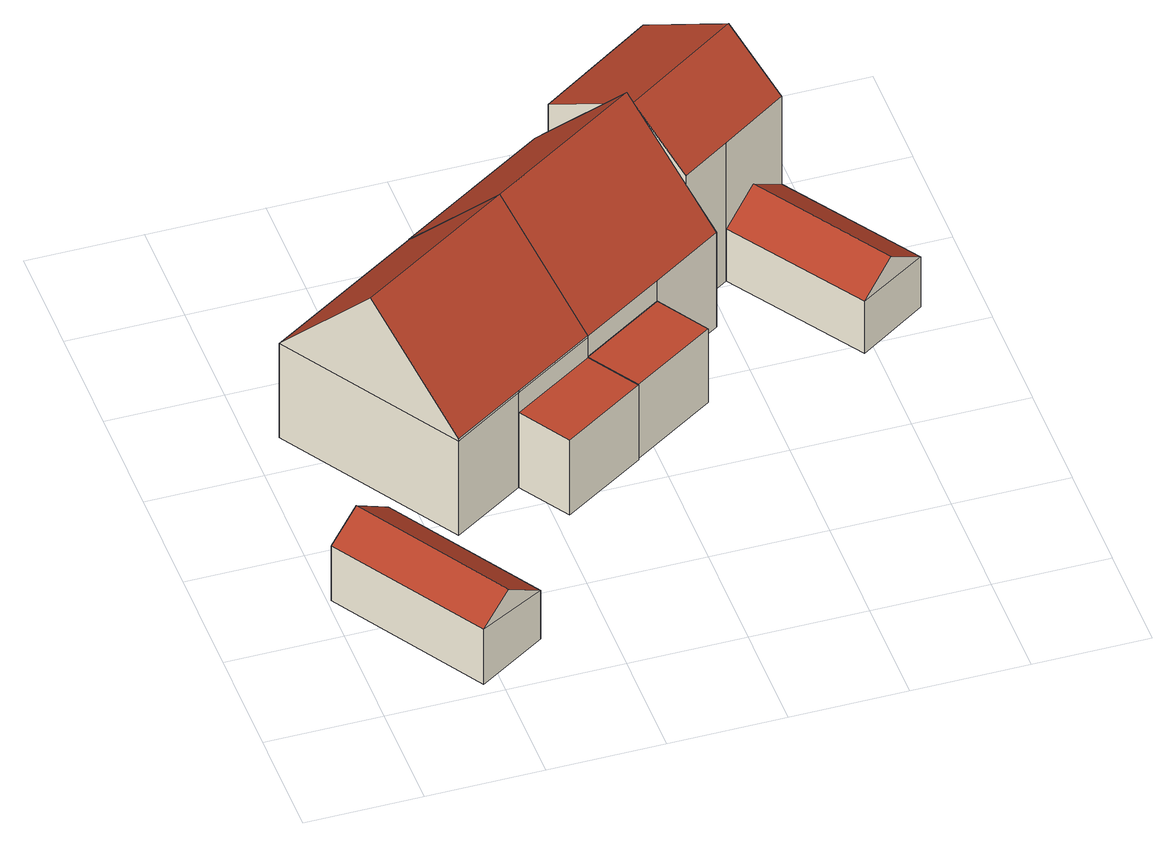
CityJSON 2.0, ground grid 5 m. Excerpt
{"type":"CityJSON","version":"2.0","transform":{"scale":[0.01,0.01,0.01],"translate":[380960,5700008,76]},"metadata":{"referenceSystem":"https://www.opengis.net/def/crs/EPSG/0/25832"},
"CityObjects":{
"building1":{"type":"Building","attributes":{"Gemeindeschluessel":"05954036","Geometrietyp2DReferenz":"3000","function":"31001_2460","roofType":"3100","measuredHeight":3.91},"geometry":[{"type":"Solid","lod":"2","boundaries":[[[[0,1,2,3]],[[4,5,1,0]],[[6,7,5,4]],[[3,2,7,6]],[[0,8,4]],[[6,9,3]],[[3,9,8,0]],[[4,8,9,6]],[[1,5,7,2]]]],"semantics":{"surfaces":[{"type":"WallSurface"},{"type":"RoofSurface"},{"type":"GroundSurface"}],"values":[[0,0,0,0,0,0,1,1,2]]}}]},
"building2":{"type":"Building","attributes":{"Gemeindeschluessel":"05954036","Geometrietyp2DReferenz":"3000","function":"31001_1010","roofType":"3100","measuredHeight":9.89},"address":[{"country":"Germany","locality":"Witten","thoroughfareNumber":"21","thoroughfareName":"Querenburger Straße"}],"geometry":[{"type":"Solid","lod":"2","boundaries":[[[[10,11,12,13]],[[14,15,11,10]],[[16,17,15,14]],[[18,19,17,16]],[[13,12,19,18]],[[20,21,13,18]],[[22,21,20,23,24]],[[23,20,18,16]],[[24,23,16,14]],[[22,24,14,10]],[[21,22,10,13]],[[11,15,17,19,12]]]],"semantics":{"surfaces":[{"type":"WallSurface"},{"type":"RoofSurface"},{"type":"GroundSurface"}],"values":[[0,0,0,0,0,1,1,0,0,0,0,2]]}}]},
"building3":{"type":"Building","attributes":{"Gemeindeschluessel":"05954036","Geometrietyp2DReferenz":"3000","function":"31001_1010","roofType":"1000","measuredHeight":3.9},"geometry":[{"type":"Solid","lod":"2","boundaries":[[[[25,26,27,28]],[[29,30,26,25]],[[31,32,30,29]],[[28,27,32,31]],[[29,25,28,31]],[[26,30,32,27]]]],"semantics":{"surfaces":[{"type":"WallSurface"},{"type":"RoofSurface"},{"type":"GroundSurface"}],"values":[[0,0,0,0,1,2]]}}]},
"building4":{"type":"Building","attributes":{"Gemeindeschluessel":"05954036","Geometrietyp2DReferenz":"3000","function":"31001_1010","roofType":"1000","measuredHeight":3.83},"geometry":[{"type":"Solid","lod":"2","boundaries":[[[[33,34,35,36]],[[37,38,34,33]],[[39,40,38,37]],[[36,35,40,39]],[[37,33,36,39]],[[34,38,40,35]]]],"semantics":{"surfaces":[{"type":"WallSurface"},{"type":"RoofSurface"},{"type":"GroundSurface"}],"values":[[0,0,0,0,1,2]]}}]},
"building5":{"type":"Building","attributes":{"Gemeindeschluessel":"05954036","Geometrietyp2DReferenz":"3000","function":"31001_1010","roofType":"5000","measuredHeight":9.78},"address":[{"country":"Germany","locality":"Witten","thoroughfareNumber":"19","thoroughfareName":"Querenburger Straße"}],"geometry":[{"type":"Solid","lod":"2","boundaries":[[[[41,42,43,44]],[[45,46,42,41]],[[47,48,46,45]],[[49,50,48,47]],[[51,52,50,49]],[[53,54,52,51]],[[44,43,54,53]],[[55,45,41,44,56]],[[47,55,56,53,51,49]],[[45,55,47]],[[53,56,44]],[[42,46,48,50,52,54,43]]]],"semantics":{"surfaces":[{"type":"WallSurface"},{"type":"RoofSurface"},{"type":"GroundSurface"}],"values":[[0,0,0,0,0,0,0,1,1,0,0,2]]}}]},
"building6":{"type":"Building","attributes":{"Gemeindeschluessel":"05954036","Geometrietyp2DReferenz":"3000","function":"31001_1010","roofType":"3100","measuredHeight":9.56},"geometry":[{"type":"Solid","lod":"2","boundaries":[[[[57,58,59,60]],[[61,62,58,57]],[[63,64,62,61]],[[65,66,64,63]],[[67,68,66,65]],[[69,70,68,67]],[[60,59,70,69]],[[63,61,57,65]],[[60,69,67,65,57]],[[58,62,64,66,68,70,59]]]],"semantics":{"surfaces":[{"type":"WallSurface"},{"type":"RoofSurface"},{"type":"GroundSurface"}],"values":[[0,0,0,0,0,0,0,1,1,2]]}}]},
"building7":{"type":"Building","attributes":{"Gemeindeschluessel":"05954036","Geometrietyp2DReferenz":"3000","function":"31001_1010","roofType":"3100","measuredHeight":3.91},"geometry":[{"type":"Solid","lod":"2","boundaries":[[[[71,72,73,74]],[[75,76,72,71]],[[77,78,76,75]],[[74,73,78,77]],[[71,79,75]],[[77,80,74]],[[74,80,79,71]],[[75,79,80,77]],[[72,76,78,73]]]],"semantics":{"surfaces":[{"type":"WallSurface"},{"type":"RoofSurface"},{"type":"GroundSurface"}],"values":[[0,0,0,0,0,0,1,1,2]]}}]}
},
"vertices":[
[724,244,308],[724,244,56],[312,901,56],[312,901,308],[428,58,342],[428,58,56],[16,715,341],[16,715,56],[558,140,447],[146,797,447],
[1274,1326,568],[1274,1326,76],[789,2096,76],[789,2096,568],[915,1100,568],[915,1100,76],[604,903,568],[604,903,76],[118,1673,568],[118,1673,76],[365,1281,1065],[1036,1704,1065],[1274,1326,579],[604,903,579],[915,1100,579],
[1274,1326,467],[1274,1326,77],[915,1100,77],[915,1100,467],[1412,1108,467],[1412,1108,77],[1053,881,467],[1053,881,77],
[1636,1555,469],[1636,1555,85],[1274,1326,85],[1274,1326,469],[1774,1337,469],[1774,1337,85],[1412,1108,469],[1412,1108,85],
[1445,2510,571],[1445,2510,84],[789,2096,84],[789,2096,571],[1482,2454,643],[1482,2454,84],[1862,1878,740],[1862,1878,84],[1944,1751,577],[1944,1751,84],[1636,1555,575],[1636,1555,84],[1274,1326,575],[1274,1326,84],[1698,2126,1062],[1034,1707,1062],
[1716,2099,1024],[1716,2099,68],[1862,1878,68],[1862,1878,789],[1482,2454,785],[1482,2454,68],[1983,2785,785],[1983,2785,68],[2217,2430,1024],[2217,2430,68],[2363,2208,789],[2363,2208,68],[2071,2015,789],[2071,2015,68],
[2745,1630,332],[2745,1630,69],[2363,2208,69],[2363,2208,332],[2452,1437,341],[2452,1437,69],[2071,2015,341],[2071,2015,69],[2592,1530,460],[2211,2108,460]
]}
